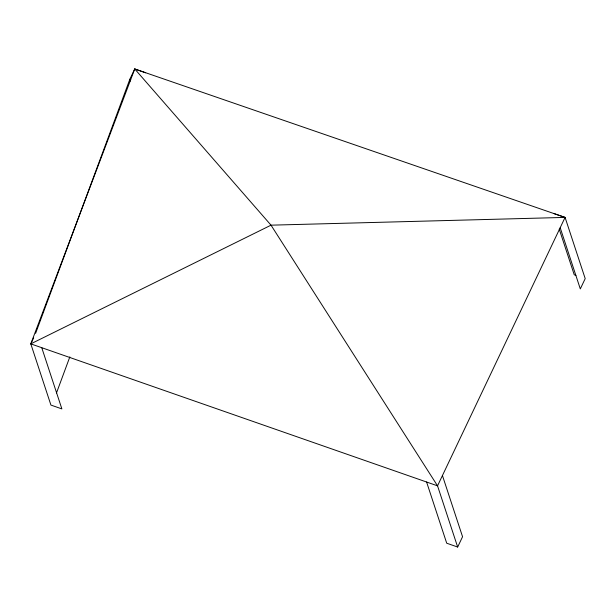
<?xml version="1.0" encoding="UTF-8"?>
<svg xmlns="http://www.w3.org/2000/svg" width="616" height="616" viewBox="0 0 616 616"><rect width="100%" height="100%" fill="white"/><g stroke="black" fill="none" stroke-linecap="round" stroke-linejoin="round"><path stroke-width="0.92" d="M56.487 392.97L69.839 356.895M35.613 333.325L129.837 79.264L134.735 68.961L565.08 217.41L585.2 278.609L580.303 288.912L560.183 227.712M41.757 347.701L61.877 408.901L50.92 405.074L30.8 343.874L134.735 68.961L145.692 72.788M426.588 482.012L446.716 543.212L457.665 547.039L437.545 485.839L30.8 343.874L33.657 337.861M554.107 213.621L565.08 217.41L437.545 485.839L271.017 225.171L134.735 68.961M457.665 547.039L462.562 536.736L442.442 475.537M30.8 343.874L271.017 225.171L565.08 217.41M130.723 79.572L129.837 79.264L130.438 81.089M575.929 275.375L574.243 274.782L559.228 229.114"/></g></svg>
